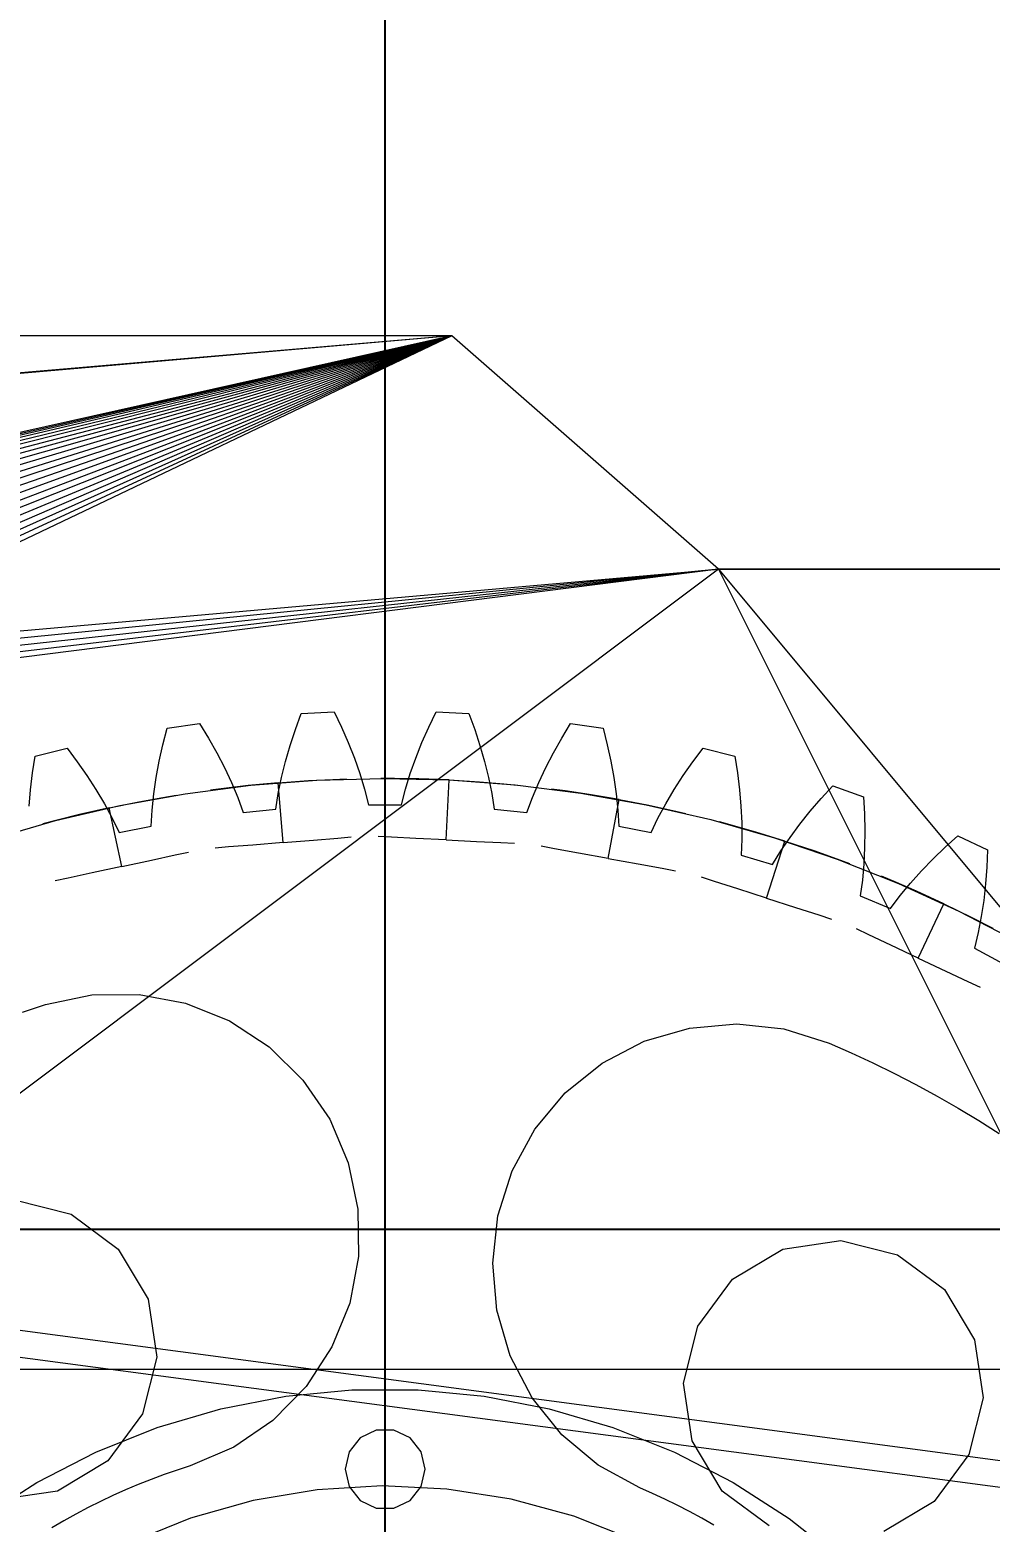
# Model space of a CAD drawing. Header units: millimetres. Extents: x -191664 to 191490, y -197311 to 10263.
# Drawn here: x 26021.6 to 26309.8, y 1894.1 to 2341.8 of the extents above; entities that cross this region are included whole.
import ezdxf

# ---------------------------------------------------------------- set-up
doc = ezdxf.new("R2010")
doc.units = ezdxf.units.MM
for name, color, linetype, lineweight in [('COTAS_P', 1, 'Continuous', 0), ('COTAS_USUARIO', 1, 'Continuous', 0), ('lateral_briquetadora', 7, 'Continuous', 0)]:
    doc.layers.add(name, color=color, linetype=linetype, lineweight=lineweight)
doc.dimstyles.new('PLANTA_100', dxfattribs={"dimtxt": 250, "dimasz": 150, "dimexe": 150, "dimexo": 80, "dimgap": 100, "dimtad": 1, "dimtih": 1, "dimtoh": 1, "dimdec": 1, "dimdsep": 46, "dimcen": 0.09, "dimclrd": 1, "dimclre": 1, "dimclrt": 1, "dimadec": 0, "dimazin": 0, "dimtfac": 1, "dimtdec": 4, "dimtofl": 0, "dimtmove": 0, "dimatfit": 3, "dimfxl": 1, "dimtolj": 1, "dimtzin": 0, "dimarcsym": 0})

# ---------------------------------------------------------------- blocks, each defined once
blk = doc.blocks.new('*D8')
at = {"layer": 'COTAS_P', "color": 1, "lineweight": -2, "transparency": 16777216}
for p, q in [((25128.19, 1262), (25128.19, 2132)), ((27628.19, 1262), (27628.19, 2132)), ((25278.19, 1982), (27478.19, 1982))]:
    blk.add_line(p, q, dxfattribs=at)
at = {"layer": 'COTAS_P', "color": 1, "transparency": 16777216}
for points in [[(25278.19, 2007), (25278.19, 1957), (25128.19, 1982)], [(27478.19, 2007), (27478.19, 1957), (27628.19, 1982)]]:
    blk.add_solid(points, dxfattribs=at)
at = {"layer": 'Defpoints', "color": 0, "transparency": 16777216}
for p in [(27628.19, 1982), (25128.19, 1182), (27628.19, 1182)]:
    blk.add_point(p, dxfattribs=at)
blk = doc.blocks.new('*D101')
at = {"layer": 'COTAS_USUARIO', "color": 1, "lineweight": -2, "transparency": 16777216}
for p, q in [((25328.19, 1805), (25328.19, 3075)), ((26128.19, 1805), (26128.19, 3075)), ((25478.19, 2925), (25978.19, 2925))]:
    blk.add_line(p, q, dxfattribs=at)
at = {"layer": 'COTAS_USUARIO', "color": 1, "transparency": 16777216}
for points in [[(25478.19, 2950), (25478.19, 2900), (25328.19, 2925)], [(25978.19, 2950), (25978.19, 2900), (26128.19, 2925)]]:
    blk.add_solid(points, dxfattribs=at)
at = {"layer": 'Defpoints', "color": 0, "transparency": 16777216}
for p in [(26128.19, 2925), (25328.19, 1725), (26128.19, 1725)]:
    blk.add_point(p, dxfattribs=at)

msp = doc.modelspace()

# ---------------------------------------------------------------- linework, layer by layer
at = {"layer": 'lateral_briquetadora', "color": 9, "true_color": 0xb9c3c2}
for p, q in [((26148.19, 2250), (25308.19, 2250)), ((26148.19, 2250), (25541.42, 2197.79)), ((26148.19, 2250), (25544.62, 2197.32)), ((26148.19, 2250), (25914.95, 2197.79)), ((26148.19, 2250), (25918.19, 2197.95)), ((26148.19, 2250), (25921.42, 2197.79)), ((26148.19, 2250), (25924.62, 2197.32)), ((26148.19, 2250), (25927.77, 2196.53)), ((26148.19, 2250), (25930.82, 2195.44)), ((26148.19, 2250), (25933.74, 2194.05)), ((26148.19, 2250), (25936.52, 2192.39)), ((26148.19, 2250), (25939.12, 2190.46)), ((26148.19, 2250), (25941.52, 2188.28)), ((26148.19, 2250), (25943.7, 2185.89)), ((26148.19, 2250), (25945.63, 2183.28)), ((26148.19, 2250), (25947.29, 2180.51)), ((26148.19, 2250), (25948.67, 2177.58)), ((26148.19, 2250), (25949.77, 2155.37)), ((26148.19, 2250), (25949.77, 2174.53)), ((26148.19, 2250), (25950.55, 2158.51)), ((26148.19, 2250), (25950.55, 2171.39)), ((26148.19, 2250), (25951.03, 2161.72)), ((26148.19, 2250), (25951.03, 2168.18)), ((26148.19, 2250), (25951.19, 2164.95)), ((26228.19, 2180), (26148.19, 2250)), ((26228.19, 2180), (25908.19, 1940)), ((26228.19, 2180), (25943.7, 2144.02)), ((26228.19, 2180), (25945.63, 2146.62)), ((26228.19, 2180), (25947.29, 2149.39)), ((26228.19, 2180), (25948.67, 2152.32)), ((25949.77, 2155.37), (26228.19, 2180)), ((26228.19, 2180), (26428.19, 1940)), ((26708.19, 2180), (26228.19, 2180)), ((26228.19, 2180), (26348.19, 1940)), ((26523.89, 2180), (26228.19, 2180)), ((26521.8, 2180), (26228.19, 2180)), ((26519.77, 2180), (26228.19, 2180)), ((26517.82, 2180), (26228.19, 2180)), ((26515.96, 2180), (26228.19, 2180)), ((26514.23, 2180), (26228.19, 2180)), ((26512.63, 2180), (26228.19, 2180)), ((26511.18, 2180), (26228.19, 2180)), ((26509.89, 2180), (26228.19, 2180)), ((26508.78, 2180), (26228.19, 2180)), ((26507.86, 2180), (26228.19, 2180)), ((26507.13, 2180), (26228.19, 2180)), ((26506.61, 2180), (26228.19, 2180)), ((26506.29, 2180), (26228.19, 2180)), ((26506.19, 2180), (26228.19, 2180)), ((26228.19, 2180), (26526.03, 2180)), ((26101.28, 2131.92), (26103.02, 2136.73)), ((26103.02, 2136.73), (26112.87, 2137.22)), ((26112.87, 2137.22), (26115.08, 2132.6)), ((26141.29, 2132.6), (26143.5, 2137.22)), ((26143.5, 2137.22), (26153.35, 2136.73)), ((26153.35, 2136.73), (26155.1, 2131.92)), ((26061.52, 2127.33), (26062.79, 2132.28)), ((26062.79, 2132.28), (26072.54, 2133.73)), ((26072.54, 2133.73), (26075.19, 2129.35)), ((26099.71, 2127.12), (26101.28, 2131.92)), ((26115.08, 2132.6), (26117.11, 2127.97)), ((26139.26, 2127.97), (26141.29, 2132.6)), ((26155.1, 2131.92), (26156.67, 2127.12)), ((26181.18, 2129.35), (26183.83, 2133.73)), ((26183.83, 2133.73), (26193.59, 2132.28)), ((26193.59, 2132.28), (26194.85, 2127.33)), ((26060.43, 2122.39), (26061.52, 2127.33)), ((26075.19, 2129.35), (26077.67, 2124.95)), ((26098.32, 2122.32), (26099.71, 2127.12)), ((26117.11, 2127.97), (26118.97, 2123.33)), ((26137.41, 2123.33), (26139.26, 2127.97)), ((26156.67, 2127.12), (26158.05, 2122.32)), ((26178.7, 2124.95), (26181.18, 2129.35)), ((26194.85, 2127.33), (26195.94, 2122.39)), ((26022.41, 2118.86), (26023.18, 2123.91)), ((26023.18, 2123.91), (26032.75, 2126.31)), ((26032.75, 2126.31), (26035.81, 2122.21)), ((26035.81, 2122.21), (26038.71, 2118.07)), ((26059.52, 2117.48), (26060.43, 2122.39)), ((26077.67, 2124.95), (26079.97, 2120.51)), ((26097.13, 2117.52), (26098.32, 2122.32)), ((26118.97, 2123.33), (26120.62, 2118.68)), ((26135.75, 2118.68), (26137.41, 2123.33)), ((26158.05, 2122.32), (26159.25, 2117.52)), ((26176.41, 2120.51), (26178.7, 2124.95)), ((26195.94, 2122.39), (26196.85, 2117.48)), ((26217.66, 2118.07), (26220.56, 2122.21)), ((26220.56, 2122.21), (26223.63, 2126.31)), ((26223.63, 2126.31), (26233.19, 2123.91)), ((26233.19, 2123.91), (26233.96, 2118.86)), ((26021.8, 2113.84), (26022.41, 2118.86)), ((26038.71, 2118.07), (26041.43, 2113.88)), ((26079.97, 2120.51), (26082.07, 2116.04)), ((26120.62, 2118.68), (26122.06, 2114.01)), ((26134.31, 2114.01), (26135.75, 2118.68)), ((26174.3, 2116.04), (26176.41, 2120.51)), ((26214.94, 2113.88), (26217.66, 2118.07)), ((26233.96, 2118.86), (26234.57, 2113.84)), ((26021.38, 2108.86), (26021.8, 2113.84)), ((26041.43, 2113.88), (26043.96, 2109.64)), ((26058.8, 2112.59), (26059.52, 2117.48)), ((26068.18, 2112.63), (26087.89, 2115.17)), ((26079.8, 2114.25), (26075.77, 2113.73)), ((26087.06, 2115.09), (26079.8, 2114.25)), ((26082.07, 2116.04), (26083.96, 2111.54)), ((26096.13, 2115.94), (26087.06, 2115.09)), ((26087.89, 2115.17), (26107.7, 2116.71)), ((26096.13, 2115.94), (26105.22, 2116.58)), ((26097.6, 2098), (26096.13, 2115.94)), ((26096.15, 2112.74), (26097.13, 2117.52)), ((26105.22, 2116.58), (26112.52, 2116.94)), ((26107.7, 2116.71), (26127.57, 2117.25)), ((26112.52, 2116.94), (26116.58, 2117.08)), ((26122.06, 2114.01), (26123.26, 2109.34)), ((26131.02, 2117.24), (26126.96, 2117.25)), ((26127.57, 2117.25), (26147.43, 2116.78)), ((26138.33, 2117.12), (26131.02, 2117.24)), ((26133.11, 2109.34), (26134.31, 2114.01)), ((26147.43, 2116.78), (26138.33, 2117.12)), ((26146.55, 2098.8), (26147.43, 2116.78)), ((26147.43, 2116.78), (26156.53, 2116.22)), ((26147.43, 2116.78), (26167.25, 2115.3)), ((26156.53, 2116.22), (26163.82, 2115.63)), ((26159.25, 2117.52), (26160.22, 2112.74)), ((26163.82, 2115.63), (26167.86, 2115.24)), ((26167.25, 2115.3), (26186.97, 2112.82)), ((26172.41, 2111.54), (26174.3, 2116.04)), ((26182.19, 2113.51), (26178.17, 2114.05)), ((26189.42, 2112.44), (26182.19, 2113.51)), ((26196.85, 2117.48), (26197.57, 2112.59)), ((26212.41, 2109.64), (26214.94, 2113.88)), ((26234.57, 2113.84), (26234.99, 2108.86)), ((26259.05, 2111.25), (26262.5, 2115.02)), ((26262.5, 2115.02), (26271.79, 2111.7)), ((26029.27, 2104.57), (26048.62, 2109.1)), ((26043.96, 2109.64), (26046.29, 2105.34)), ((26045.38, 2108.41), (26054.31, 2110.23)), ((26048.62, 2109.1), (26068.18, 2112.63)), ((26054.31, 2110.23), (26061.5, 2111.54)), ((26058.3, 2107.73), (26058.8, 2112.59)), ((26061.5, 2111.54), (26065.5, 2112.21)), ((26083.96, 2111.54), (26085.61, 2107.01)), ((26095.42, 2107.98), (26096.15, 2112.74)), ((26123.26, 2109.34), (26133.11, 2109.34)), ((26160.22, 2112.74), (26160.96, 2107.98)), ((26170.76, 2107.01), (26172.41, 2111.54)), ((26186.97, 2112.82), (26206.54, 2109.35)), ((26198.41, 2110.91), (26189.42, 2112.44)), ((26195.18, 2093.2), (26198.41, 2110.91)), ((26197.57, 2112.59), (26198.07, 2107.73)), ((26198.41, 2110.91), (26207.35, 2109.18)), ((26206.54, 2109.35), (26225.9, 2104.88)), ((26207.35, 2109.18), (26214.5, 2107.64)), ((26210.08, 2105.34), (26212.41, 2109.64)), ((26234.99, 2108.86), (26235.23, 2103.92)), ((26255.76, 2107.41), (26259.05, 2111.25)), ((26271.79, 2111.7), (26272.06, 2106.59)), ((26010.17, 2099.07), (26029.27, 2104.57)), ((26029.4, 2104.61), (26025.48, 2103.56)), ((26036.49, 2106.38), (26029.4, 2104.61)), ((26045.38, 2108.41), (26036.49, 2106.38)), ((26049.18, 2090.82), (26045.38, 2108.41)), ((26046.29, 2105.34), (26048.37, 2101)), ((26058.03, 2102.92), (26058.3, 2107.73)), ((26085.61, 2107.01), (26095.42, 2107.98)), ((26160.96, 2107.98), (26170.76, 2107.01)), ((26198.07, 2107.73), (26198.34, 2102.92)), ((26208, 2101), (26210.08, 2105.34)), ((26214.5, 2107.64), (26218.45, 2106.72)), ((26225.9, 2104.88), (26245.02, 2099.45)), ((26232.44, 2103.14), (26228.52, 2104.2)), ((26252.64, 2103.5), (26255.76, 2107.41)), ((26272.06, 2106.59), (26272.17, 2101.54)), ((26048.37, 2101), (26058.03, 2102.92)), ((26130.15, 2099.6), (26126.1, 2099.8)), ((26198.34, 2102.92), (26208, 2101)), ((26239.47, 2101.13), (26232.44, 2103.14)), ((26235.23, 2103.92), (26235.25, 2099.04)), ((26248.18, 2098.45), (26239.47, 2101.13)), ((26249.7, 2099.53), (26252.64, 2103.5)), ((26272.17, 2101.54), (26272.1, 2096.54)), ((26296.28, 2096.56), (26300.08, 2099.98)), ((26300.08, 2099.98), (26309, 2095.76)), ((26081.24, 2096.66), (26077.2, 2096.33)), ((26088.52, 2097.25), (26081.24, 2096.66)), ((26097.6, 2098), (26088.52, 2097.25)), ((26097.6, 2098), (26106.68, 2098.74)), ((26106.68, 2098.74), (26113.97, 2099.34)), ((26113.97, 2099.34), (26118.01, 2099.67)), ((26137.45, 2099.25), (26130.15, 2099.6)), ((26146.55, 2098.8), (26137.45, 2099.25)), ((26146.55, 2098.8), (26155.65, 2098.35)), ((26155.65, 2098.35), (26162.95, 2097.99)), ((26162.95, 2097.99), (26167, 2097.79)), ((26179.03, 2096.14), (26175.04, 2096.87)), ((26186.22, 2094.84), (26179.03, 2096.14)), ((26235.25, 2099.04), (26235.04, 2094.22)), ((26242.67, 2081.31), (26248.18, 2098.45)), ((26244.47, 2091.36), (26246.97, 2095.49)), ((26245.02, 2099.45), (26263.83, 2093.05)), ((26246.97, 2095.49), (26249.7, 2099.53)), ((26248.18, 2098.45), (26256.82, 2095.56)), ((26256.82, 2095.56), (26263.7, 2093.1)), ((26272.1, 2096.54), (26271.85, 2091.61)), ((26292.63, 2093.06), (26296.28, 2096.56)), ((26309, 2095.76), (26308.77, 2090.65)), ((26049.18, 2090.82), (26040.27, 2088.89)), ((26049.18, 2090.82), (26058.08, 2092.74)), ((26058.08, 2092.74), (26065.23, 2094.28)), ((26065.23, 2094.28), (26069.19, 2095.14)), ((26195.18, 2093.2), (26186.22, 2094.84)), ((26195.18, 2093.2), (26204.15, 2091.57)), ((26204.15, 2091.57), (26211.34, 2090.27)), ((26235.04, 2094.22), (26244.47, 2091.36)), ((26263.7, 2093.1), (26267.51, 2091.67)), ((26263.83, 2093.05), (26282.3, 2085.71)), ((26271.85, 2091.61), (26271.4, 2086.75)), ((26289.14, 2089.48), (26292.63, 2093.06)), ((26033.13, 2087.35), (26029.17, 2086.49)), ((26040.27, 2088.89), (26033.13, 2087.35)), ((26211.34, 2090.27), (26215.33, 2089.54)), ((26227.04, 2086.33), (26223.18, 2087.57)), ((26234, 2084.1), (26227.04, 2086.33)), ((26271.4, 2086.75), (26270.72, 2081.97)), ((26280.91, 2086.3), (26277.16, 2087.86)), ((26287.61, 2083.39), (26280.91, 2086.3)), ((26285.83, 2085.82), (26289.14, 2089.48)), ((26308.77, 2090.65), (26308.38, 2085.61)), ((26242.67, 2081.31), (26234, 2084.1)), ((26270.72, 2081.97), (26279.82, 2078.2)), ((26279.82, 2078.2), (26282.71, 2082.06)), ((26282.3, 2085.71), (26300.37, 2077.44)), ((26282.71, 2082.06), (26285.83, 2085.82)), ((26295.9, 2079.59), (26287.61, 2083.39)), ((26308.38, 2085.61), (26307.83, 2080.64)), ((26242.67, 2081.31), (26251.35, 2078.52)), ((26251.35, 2078.52), (26258.3, 2076.29)), ((26288.2, 2063.32), (26295.9, 2079.59)), ((26295.9, 2079.59), (26304.09, 2075.6)), ((26300.37, 2077.44), (26318, 2068.26)), ((26307.83, 2080.64), (26307.09, 2075.76)), ((26258.3, 2076.29), (26262.16, 2075.05)), ((26304.09, 2075.6), (26310.59, 2072.26)), ((26307.09, 2075.76), (26306.17, 2070.97)), ((26273.36, 2070.34), (26269.69, 2072.07)), ((26279.96, 2067.21), (26273.36, 2070.34)), ((26306.17, 2070.97), (26305.02, 2066.28)), ((26288.2, 2063.32), (26279.96, 2067.21)), ((26305.02, 2066.28), (26313.71, 2061.64)), ((26288.2, 2063.32), (26296.44, 2059.42)), ((26296.44, 2059.42), (26303.04, 2056.3)), ((26303.04, 2056.3), (26306.71, 2054.56)), ((26026.25, 2049.36), (26040.16, 2052.27)), ((26040.16, 2052.27), (26054.37, 2052.41)), ((26054.37, 2052.41), (26068.33, 2049.78)), ((26019.38, 2047.12), (26026.25, 2049.36)), ((26068.33, 2049.78), (26081.52, 2044.47)), ((26081.52, 2044.47), (26093.41, 2036.69)), ((26205.94, 2038.36), (26219.58, 2042.35)), ((26219.58, 2042.35), (26233.74, 2043.6)), ((26233.74, 2043.6), (26247.87, 2042.07)), ((26247.87, 2042.07), (26261.43, 2037.8)), ((26193.34, 2031.78), (26205.94, 2038.36)), ((26261.43, 2037.8), (26268.05, 2034.9)), ((27123.19, 1804.95), (25376.88, 2036.78)), ((26093.41, 2036.69), (26103.56, 2026.74)), ((26268.05, 2034.9), (26274.6, 2031.86)), ((27122.14, 1797.02), (25375.83, 2028.85)), ((26182.27, 2022.88), (26193.34, 2031.78)), ((26274.6, 2031.86), (26281.09, 2028.68)), ((26281.09, 2028.68), (26287.5, 2025.36)), ((26103.56, 2026.74), (26111.58, 2015.01)), ((26287.5, 2025.36), (26293.85, 2021.91)), ((26173.14, 2011.98), (26182.27, 2022.88)), ((26293.85, 2021.91), (26300.12, 2018.32)), ((26111.58, 2015.01), (26117.15, 2001.93)), ((26300.12, 2018.32), (26306.32, 2014.6)), ((26166.32, 1999.52), (26173.14, 2011.98)), ((26306.32, 2014.6), (26312.43, 2010.75)), ((26117.15, 2001.93), (26120.06, 1988.02)), ((26162.06, 1985.96), (26166.32, 1999.52)), ((26016.97, 1990.77), (26034, 1986.5)), ((26120.06, 1988.02), (26120.2, 1973.81)), ((26034, 1986.5), (26048.1, 1976.04)), ((26160.52, 1971.83), (26162.06, 1985.96)), ((26048.1, 1976.04), (26057.13, 1960.98)), ((26232.49, 1966.98), (26247.55, 1976.01)), ((26247.55, 1976.01), (26264.92, 1978.59)), ((26264.92, 1978.59), (26281.95, 1974.32)), ((26120.2, 1973.81), (26117.57, 1959.84)), ((26161.77, 1957.67), (26160.52, 1971.83)), ((26281.95, 1974.32), (26296.05, 1963.86)), ((26222.03, 1952.88), (26232.49, 1966.98)), ((26057.13, 1960.98), (26059.71, 1943.61)), ((26296.05, 1963.86), (26305.08, 1948.8)), ((26117.57, 1959.84), (26112.26, 1946.66)), ((26165.76, 1944.03), (26161.77, 1957.67)), ((26217.77, 1935.85), (26222.03, 1952.88)), ((26305.08, 1948.8), (26307.66, 1931.43)), ((26059.71, 1943.61), (26055.44, 1926.58)), ((26112.26, 1946.66), (26104.48, 1934.76)), ((26172.34, 1931.43), (26165.76, 1944.03)), ((25908.19, 1940), (26348.19, 1940)), ((26104.48, 1934.76), (26094.53, 1924.61)), ((26220.34, 1918.48), (26217.77, 1935.85)), ((26078.91, 1928.11), (26098.44, 1931.87)), ((26098.44, 1931.87), (26118.24, 1933.76)), ((26118.24, 1933.76), (26138.13, 1933.76)), ((26138.13, 1933.76), (26157.93, 1931.87)), ((26157.93, 1931.87), (26177.46, 1928.11)), ((26181.24, 1920.35), (26172.34, 1931.43)), ((26307.66, 1931.43), (26303.39, 1914.4)), ((26055.44, 1926.58), (26044.98, 1912.48)), ((26059.83, 1922.51), (26078.91, 1928.11)), ((26177.46, 1928.11), (26196.54, 1922.51)), ((26041.36, 1915.11), (26059.83, 1922.51)), ((26094.53, 1924.61), (26082.8, 1916.6)), ((26125.52, 1921.7), (26120.7, 1919.38)), ((26130.86, 1921.7), (26125.52, 1921.7)), ((26135.67, 1919.38), (26130.86, 1921.7)), ((26196.54, 1922.51), (26215.01, 1915.11)), ((26082.8, 1916.6), (26069.72, 1911.03)), ((26120.7, 1919.38), (26117.37, 1915.21)), ((26139, 1915.21), (26135.67, 1919.38)), ((26192.14, 1911.23), (26181.24, 1920.35)), ((26229.37, 1903.42), (26220.34, 1918.48)), ((26023.69, 1906), (26041.36, 1915.11)), ((26044.98, 1912.48), (26029.92, 1903.45)), ((26117.37, 1915.21), (26116.19, 1910)), ((26140.19, 1910), (26139, 1915.21)), ((26215.01, 1915.11), (26232.69, 1906)), ((26303.39, 1914.4), (26292.93, 1900.3)), ((26061.87, 1908.38), (26057.99, 1906.93)), ((26065.78, 1909.74), (26061.87, 1908.38)), ((26069.72, 1911.03), (26065.78, 1909.74)), ((26116.19, 1910), (26117.37, 1904.79)), ((26139, 1904.79), (26140.19, 1910)), ((26204.61, 1904.4), (26192.14, 1911.23)), ((26006.95, 1895.25), (26023.69, 1906)), ((26029.92, 1903.45), (26012.55, 1900.88)), ((26050.32, 1903.78), (26046.54, 1902.08)), ((26054.14, 1905.39), (26050.32, 1903.78)), ((26057.99, 1906.93), (26054.14, 1905.39)), ((26107.82, 1903.84), (26088.6, 1900.59)), ((26127.27, 1905), (26107.82, 1903.84)), ((26117.37, 1904.79), (26120.7, 1900.62)), ((26146.74, 1904.04), (26127.27, 1905)), ((26135.67, 1900.62), (26139, 1904.79)), ((26165.99, 1900.99), (26146.74, 1904.04)), ((26208.4, 1902.74), (26204.61, 1904.4)), ((26212.16, 1900.99), (26208.4, 1902.74)), ((26243.47, 1892.96), (26229.37, 1903.42)), ((26232.69, 1906), (26249.42, 1895.25)), ((26039.09, 1898.46), (26035.42, 1896.52)), ((26042.8, 1900.31), (26039.09, 1898.46)), ((26046.54, 1902.08), (26042.8, 1900.31)), ((26088.6, 1900.59), (26069.85, 1895.28)), ((26120.7, 1900.62), (26125.52, 1898.3)), ((26125.52, 1898.3), (26130.86, 1898.3)), ((26130.86, 1898.3), (26135.67, 1900.62)), ((26184.79, 1895.87), (26165.99, 1900.99)), ((26215.88, 1899.17), (26212.16, 1900.99)), ((26219.56, 1897.27), (26215.88, 1899.17)), ((26292.93, 1900.3), (26277.87, 1891.27)), ((26031.8, 1894.51), (26028.22, 1892.43)), ((26035.42, 1896.52), (26031.8, 1894.51)), ((26069.85, 1895.28), (26051.78, 1887.98)), ((26202.94, 1888.75), (26184.79, 1895.87)), ((26223.2, 1895.29), (26219.56, 1897.27)), ((26226.8, 1893.23), (26223.2, 1895.29)), ((26249.42, 1895.25), (26265.05, 1882.95))]:
    msp.add_line(p, q, dxfattribs=at)

# ---------------------------------------------------------------- dimensions: what is measured, and where the dimension line sits
at = {"layer": 'COTAS_P'}
dim = msp.add_aligned_dim(p1=(25128.19, 1182), p2=(27628.19, 1182), distance=800, text='<> P', dimstyle='PLANTA_100', dxfattribs=at)
dim.commit()
dim.dimension.update_dxf_attribs({"geometry": '*D8', "text_midpoint": (26378.19, 1982)})
at = {"layer": 'COTAS_USUARIO'}
dim = msp.add_aligned_dim(p1=(25328.19, 1725), p2=(26128.19, 1725), distance=1200, dimstyle='PLANTA_100', dxfattribs=at)
dim.commit()
dim.dimension.update_dxf_attribs({"geometry": '*D101', "text_midpoint": (25728.19, 2925)})

doc.saveas('drawing.dxf')
